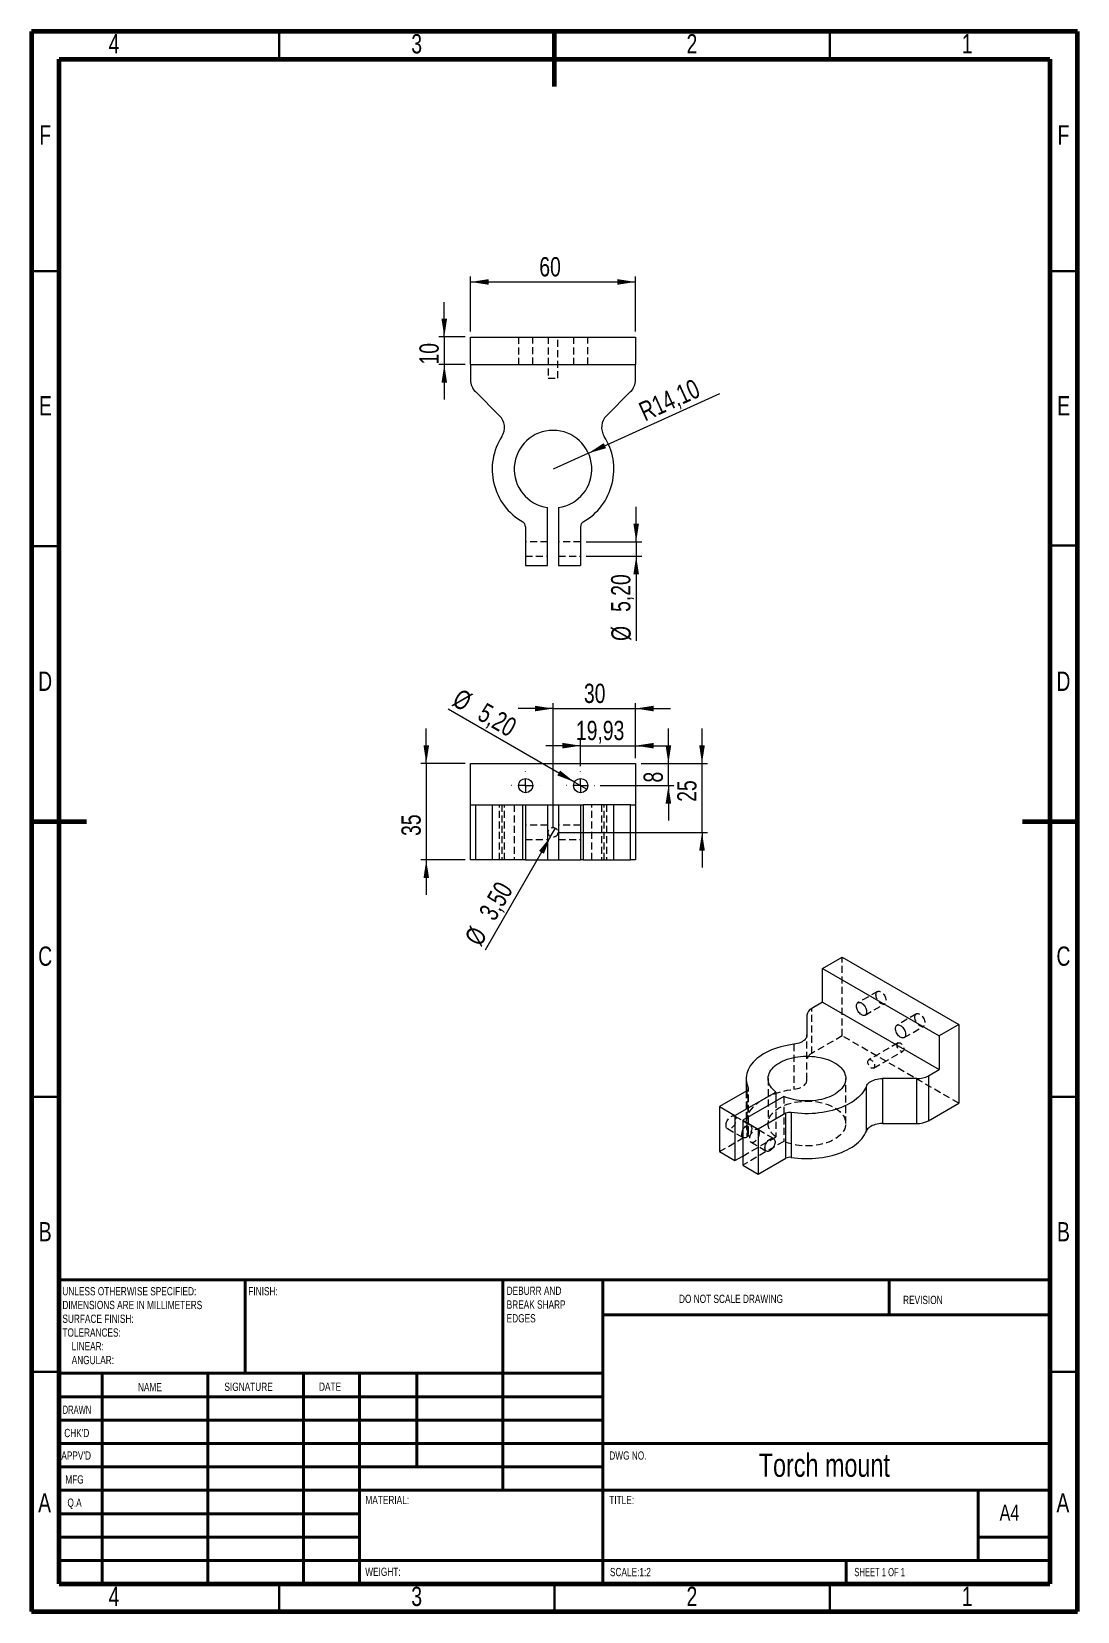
# Model space of a CAD drawing. Header units: millimetres. Extents: x 15 to 205, y 5 to 292.
import ezdxf

# ---------------------------------------------------------------- set-up
doc = ezdxf.new("R2010")
doc.units = ezdxf.units.MM
doc.linetypes.add('HIDDEN', pattern=[1.905, 1.27, -0.635])
doc.styles.add('SLDTEXTSTYLE0', font='TXT', dxfattribs={"width": 0.75})
doc.styles.add('SLDTEXTSTYLE1', font='TXT', dxfattribs={"width": 0.686449})
doc.styles.add('SLDTEXTSTYLE2', font='TXT', dxfattribs={"width": 0.6875})
doc.dimstyles.new('SLDDIMSTYLE0', dxfattribs={"dimtxt": 3.5, "dimasz": 3.302, "dimexe": 0, "dimexo": 0.0625, "dimgap": 0.875, "dimtad": 1, "dimlfac": 2, "dimrnd": 1e-09, "dimzin": 12, "dimdsep": 46, "dimtxsty": 'SLDTEXTSTYLE0', "dimsah": 1, "dimcen": 0.09, "dimadec": 0, "dimazin": 3, "dimtfac": 1, "dimtmove": 0, "dimatfit": 0, "dimfxl": 1, "dimfrac": 2, "dimtolj": 1, "dimtzin": 12, "dimarcsym": 0})
doc.dimstyles.new('SLDDIMSTYLE1', dxfattribs={"dimtxt": 3.5, "dimasz": 3.302, "dimexe": 0, "dimexo": 0.0625, "dimgap": 0.875, "dimtad": 1, "dimlfac": 2, "dimrnd": 1e-09, "dimzin": 12, "dimdsep": 46, "dimtxsty": 'SLDTEXTSTYLE0', "dimblk1": 'NONE', "dimsah": 1, "dimcen": 0, "dimadec": 0, "dimazin": 3, "dimtfac": 1, "dimtmove": 0, "dimatfit": 3, "dimldrblk": 'NONE', "dimfxl": 1, "dimfrac": 2, "dimtolj": 1, "dimtzin": 12, "dimarcsym": 0})
doc.dimstyles.new('SLDDIMSTYLE2', dxfattribs={"dimtxt": 3.5, "dimasz": 3.302, "dimexe": 0, "dimexo": 0.0625, "dimgap": 0.875, "dimtad": 1, "dimdec": 0, "dimlfac": 2, "dimrnd": 1e-09, "dimzin": 12, "dimdsep": 46, "dimtxsty": 'SLDTEXTSTYLE0', "dimsah": 1, "dimcen": 0.09, "dimadec": 0, "dimazin": 3, "dimtfac": 1, "dimtdec": 0, "dimtmove": 0, "dimatfit": 0, "dimfxl": 1, "dimfrac": 2, "dimtolj": 1, "dimtzin": 12, "dimarcsym": 0})
doc.dimstyles.new('SLDDIMSTYLE3', dxfattribs={"dimtxt": 3.5, "dimasz": 3.302, "dimexe": 0, "dimexo": 0.0625, "dimgap": 0.875, "dimtad": 1, "dimdec": 0, "dimlfac": 2, "dimrnd": 1e-09, "dimzin": 12, "dimdsep": 46, "dimtxsty": 'SLDTEXTSTYLE0', "dimsah": 1, "dimcen": 0.09, "dimadec": 0, "dimazin": 3, "dimtfac": 1, "dimtdec": 0, "dimtofl": 0, "dimtmove": 0, "dimatfit": 3, "dimfxl": 1, "dimfrac": 2, "dimtolj": 1, "dimtzin": 12, "dimarcsym": 0})
doc.dimstyles.new('SLDDIMSTYLE4', dxfattribs={"dimtxt": 3.5, "dimasz": 3.302, "dimexe": 0, "dimexo": 0.0625, "dimgap": 0.875, "dimtad": 1, "dimlfac": 2, "dimrnd": 1e-09, "dimzin": 12, "dimdsep": 46, "dimtxsty": 'SLDTEXTSTYLE0', "dimsah": 1, "dimcen": 0, "dimadec": 0, "dimazin": 3, "dimtfac": 1, "dimtofl": 0, "dimtmove": 0, "dimatfit": 3, "dimfxl": 1, "dimfrac": 2, "dimtolj": 1, "dimtzin": 12, "dimarcsym": 0})

# ---------------------------------------------------------------- blocks, each defined once
blk = doc.blocks.new('SW_NOTE_0')
at = {"color": 0, "linetype": 'Continuous', "lineweight": 0, "char_height": 1.5, "attachment_point": 1, "style": 'SLDTEXTSTYLE0'}
for s, insert in [('UNLESS OTHERWISE SPECIFIED:', (0, 1.93)), ('DIMENSIONS ARE IN MILLIMETERS', (0, -0.57)), ('TOLERANCES:', (0, -5.57)), ('SURFACE FINISH:', (0, -3.07)), ('LINEAR:', (1.69, -8.07)), ('ANGULAR:', (1.69, -10.57))]:
    blk.add_mtext(s, dxfattribs=dict(at, insert=insert))
blk = doc.blocks.new('SW_NOTE_1')
at = {"color": 0, "linetype": 'Continuous', "lineweight": 0, "char_height": 1.5, "attachment_point": 1, "style": 'SLDTEXTSTYLE0'}
for s, insert in [('DEBURR AND', (0, 1.93)), ('BREAK SHARP', (0, -0.57)), ('EDGES', (0, -3.07))]:
    blk.add_mtext(s, dxfattribs=dict(at, insert=insert))
blk = doc.blocks.new('_D')
at = {"color": 7, "linetype": 'Continuous', "lineweight": 0}
for p, q in [((86.7, 159.02), (86.7, 165.37)), ((93.75, 159.02), (85.7, 159.02)), ((86.7, 159.02), (86.7, 141.52)), ((93.75, 141.52), (85.7, 141.52)), ((86.7, 141.52), (86.7, 135.17))]:
    blk.add_line(p, q, dxfattribs=at)
for points in [[(86.7, 159.02), (87.21, 162.32), (86.2, 162.32)], [(86.7, 141.52), (86.2, 138.22), (87.21, 138.22)]]:
    blk.add_solid(points, dxfattribs=at)
at = {"color": 7, "linetype": 'Continuous', "lineweight": 0, "insert": (82.19, 145.88), "char_height": 3.5, "attachment_point": 1, "rotation": 90, "style": 'SLDTEXTSTYLE0'}
blk.add_mtext('35', dxfattribs=at)
blk = doc.blocks.new('_D_1')
at = {"color": 7, "linetype": 'Continuous', "lineweight": 0}
for p, q in [((130.69, 159.02), (130.69, 165.37)), ((125.72, 159.02), (131.69, 159.02)), ((130.69, 155.02), (130.69, 159.02)), ((118.3, 155.02), (131.69, 155.02)), ((130.69, 155.02), (130.69, 148.67))]:
    blk.add_line(p, q, dxfattribs=at)
for points in [[(130.69, 159.02), (131.2, 162.32), (130.18, 162.32)], [(130.69, 155.02), (130.18, 151.72), (131.2, 151.72)]]:
    blk.add_solid(points, dxfattribs=at)
at = {"color": 7, "linetype": 'Continuous', "lineweight": 0, "insert": (126.18, 155.58), "char_height": 3.5, "attachment_point": 1, "rotation": 90, "style": 'SLDTEXTSTYLE0'}
blk.add_mtext('8', dxfattribs=at)
blk = doc.blocks.new('_D_2')
at = {"color": 7, "linetype": 'Continuous', "lineweight": 0}
for p, q in [((114.75, 162.27), (108.4, 162.27)), ((114.75, 158.57), (114.75, 163.27)), ((114.75, 162.27), (124.72, 162.27)), ((124.72, 160.02), (124.72, 163.27)), ((124.72, 162.27), (131.07, 162.27))]:
    blk.add_line(p, q, dxfattribs=at)
for points in [[(114.75, 162.27), (111.45, 162.78), (111.45, 161.77)], [(124.72, 162.27), (128.02, 161.77), (128.02, 162.78)]]:
    blk.add_solid(points, dxfattribs=at)
at = {"color": 7, "linetype": 'Continuous', "lineweight": 0, "insert": (113.9, 166.79), "char_height": 3.5, "attachment_point": 1, "style": 'SLDTEXTSTYLE0'}
blk.add_mtext('19,93', dxfattribs=at)
blk = doc.blocks.new('_D_3')
at = {"color": 7, "linetype": 'Continuous', "lineweight": 0}
for q in [(90.7, 168.91), (115.88, 154.37)]:
    blk.add_line((113.62, 155.67), q, dxfattribs=at)
blk.add_solid([(113.62, 155.67), (111.02, 157.76), (110.51, 156.88)], dxfattribs=at)
at = {"color": 7, "linetype": 'Continuous', "lineweight": 0, "char_height": 3.5, "attachment_point": 1, "rotation": 330, "style": 'SLDTEXTSTYLE0'}
for s, insert in [('%%c', (92.94, 172.79)), ('5,20', (97.54, 170.2))]:
    blk.add_mtext(s, dxfattribs=dict(at, insert=insert))
blk = doc.blocks.new('_NONE')
blk = doc.blocks.new('_D_4')
at = {"color": 7, "linetype": 'Continuous', "lineweight": 0}
for p, q in [((136.8, 159.02), (136.8, 165.37)), ((125.72, 159.02), (137.8, 159.02)), ((136.8, 146.52), (136.8, 159.02)), ((110.73, 146.52), (137.8, 146.52)), ((136.8, 146.52), (136.8, 140.17))]:
    blk.add_line(p, q, dxfattribs=at)
for points in [[(136.8, 159.02), (137.31, 162.32), (136.29, 162.32)], [(136.8, 146.52), (136.29, 143.22), (137.31, 143.22)]]:
    blk.add_solid(points, dxfattribs=at)
at = {"color": 7, "linetype": 'Continuous', "lineweight": 0, "insert": (132.29, 152.08), "char_height": 3.5, "attachment_point": 1, "rotation": 90, "style": 'SLDTEXTSTYLE0'}
blk.add_mtext('25', dxfattribs=at)
blk = doc.blocks.new('_D_5')
at = {"color": 7, "linetype": 'Continuous', "lineweight": 0}
for p, q in [((109.73, 147.52), (109.73, 170.02)), ((124.72, 160.02), (124.72, 170.02)), ((109.73, 169.02), (103.38, 169.02)), ((109.73, 169.02), (124.72, 169.02)), ((124.72, 169.02), (131.07, 169.02))]:
    blk.add_line(p, q, dxfattribs=at)
for points in [[(109.73, 169.02), (106.43, 169.53), (106.43, 168.51)], [(124.72, 169.02), (128.02, 168.51), (128.02, 169.53)]]:
    blk.add_solid(points, dxfattribs=at)
at = {"color": 7, "linetype": 'Continuous', "lineweight": 0, "insert": (115.35, 173.53), "char_height": 3.5, "attachment_point": 1, "style": 'SLDTEXTSTYLE0'}
blk.add_mtext('30', dxfattribs=at)
blk = doc.blocks.new('_D_6')
at = {"color": 7, "linetype": 'Continuous', "lineweight": 0}
for q in [(110.17, 147.28), (97.39, 125.15)]:
    blk.add_line((109.3, 145.76), q, dxfattribs=at)
blk.add_solid([(109.3, 145.76), (107.2, 143.16), (108.08, 142.65)], dxfattribs=at)
at = {"color": 7, "linetype": 'Continuous', "lineweight": 0, "char_height": 3.5, "attachment_point": 1, "rotation": 60, "style": 'SLDTEXTSTYLE0'}
for s, insert in [('3,50', (96.11, 131.98)), ('%%c', (93.51, 127.38))]:
    blk.add_mtext(s, dxfattribs=dict(at, insert=insert))
blk = doc.blocks.new('SW_CENTERMARKSYMBOL_0')
at = {"color": 0, "linetype": 'Continuous', "lineweight": 0}
for p, q in [((-2.5, 0), (-2.55, 0)), ((0, 0), (-1.25, 0)), ((0, 2.5), (0, 2.55)), ((0, 0), (0, 1.25)), ((0, 0), (0, -1.25)), ((0, 0), (1.25, 0)), ((2.5, 0), (2.55, 0)), ((0, -2.5), (0, -2.55))]:
    blk.add_line(p, q, dxfattribs=at)
blk = doc.blocks.new('SW_CENTERMARKSYMBOL_1')
at = {"color": 0, "linetype": 'Continuous', "lineweight": 0}
for p, q in [((-2.5, 0), (-2.55, 0)), ((0, 0), (-1.25, 0)), ((0, 2.5), (0, 2.55)), ((0, 0), (0, 1.25)), ((0, 0), (0, -1.25)), ((0, 0), (1.25, 0)), ((2.5, 0), (2.55, 0)), ((0, -2.5), (0, -2.55))]:
    blk.add_line(p, q, dxfattribs=at)
blk = doc.blocks.new('_D_7')
at = {"color": 7, "linetype": 'Continuous', "lineweight": 0}
for p, q in [((94.75, 237.52), (94.75, 247.52)), ((124.72, 237.52), (124.72, 247.52)), ((94.75, 246.52), (124.72, 246.52))]:
    blk.add_line(p, q, dxfattribs=at)
for points in [[(94.75, 246.52), (98.05, 246.01), (98.05, 247.03)], [(124.72, 246.52), (121.41, 247.03), (121.41, 246.01)]]:
    blk.add_solid(points, dxfattribs=at)
at = {"color": 7, "linetype": 'Continuous', "lineweight": 0, "insert": (107.24, 251.03), "char_height": 3.5, "attachment_point": 1, "style": 'SLDTEXTSTYLE0'}
blk.add_mtext('60', dxfattribs=at)
blk = doc.blocks.new('_D_8')
at = {"color": 7, "linetype": 'Continuous', "lineweight": 0}
for p, q in [((89.98, 236.52), (89.98, 242.87)), ((93.75, 236.52), (88.98, 236.52)), ((89.98, 236.52), (89.98, 231.52)), ((93.75, 231.52), (88.98, 231.52)), ((89.98, 231.52), (89.98, 225.17))]:
    blk.add_line(p, q, dxfattribs=at)
for points in [[(89.98, 236.52), (90.48, 239.82), (89.47, 239.82)], [(89.98, 231.52), (89.47, 228.22), (90.48, 228.22)]]:
    blk.add_solid(points, dxfattribs=at)
at = {"color": 7, "linetype": 'Continuous', "lineweight": 0, "insert": (85.46, 231.52), "char_height": 3.5, "attachment_point": 1, "rotation": 90, "style": 'SLDTEXTSTYLE0'}
blk.add_mtext('10', dxfattribs=at)
blk = doc.blocks.new('_D_9')
at = {"color": 7, "linetype": 'Continuous', "lineweight": 0}
for q in [(140.02, 226.23), (109.73, 212.5)]:
    blk.add_line((116.15, 215.41), q, dxfattribs=at)
blk.add_solid([(116.15, 215.41), (119.37, 216.31), (118.95, 217.24)], dxfattribs=at)
at = {"color": 7, "linetype": 'Continuous', "lineweight": 0, "insert": (124.99, 224.35), "char_height": 3.5, "attachment_point": 1, "rotation": 24.3743, "style": 'SLDTEXTSTYLE0'}
blk.add_mtext('R14,10', dxfattribs=at)
blk = doc.blocks.new('_D_10')
at = {"color": 7, "linetype": 'Continuous', "lineweight": 0}
for p, q in [((124.84, 199.3), (124.84, 205.65)), ((115.73, 199.3), (125.84, 199.3)), ((124.84, 199.3), (124.84, 196.7)), ((115.73, 196.7), (125.84, 196.7)), ((124.84, 196.7), (124.84, 181.3))]:
    blk.add_line(p, q, dxfattribs=at)
for points in [[(124.84, 199.3), (125.35, 202.61), (124.33, 202.61)], [(124.84, 196.7), (124.33, 193.4), (125.35, 193.4)]]:
    blk.add_solid(points, dxfattribs=at)
at = {"color": 7, "linetype": 'Continuous', "lineweight": 0, "char_height": 3.5, "attachment_point": 1, "rotation": 90, "style": 'SLDTEXTSTYLE0'}
for s, insert in [('5,20', (120.28, 186.58)), ('%%c', (120.33, 181.3))]:
    blk.add_mtext(s, dxfattribs=dict(at, insert=insert))

msp = doc.modelspace()

# ---------------------------------------------------------------- linework, layer by layer
at = {"color": 7, "linetype": 'Continuous', "lineweight": 60}
for p, q in [((205, 292), (15, 292)), ((15, 292), (15, 5)), ((110, 282), (110, 292)), ((205, 5), (205, 292)), ((20, 287), (200, 287)), ((20, 10), (20, 287)), ((200, 287), (200, 10)), ((15, 148.5), (25, 148.5)), ((195, 148.5), (205, 148.5)), ((20, 10), (200, 10)), ((15, 5), (205, 5))]:
    msp.add_line(p, q, dxfattribs=at)
at = {"color": 7, "linetype": 'Continuous', "lineweight": 30}
for p, q in [((60, 287), (60, 292)), ((160, 287), (160, 292)), ((20, 248.5), (15, 248.5)), ((200, 248.5), (205, 248.5)), ((20, 198.5), (15, 198.5)), ((200, 198.6509), (205, 198.6509)), ((20, 98.5), (15, 98.5)), ((200, 98.5), (205, 98.5)), ((20, 48.5), (15, 48.5)), ((200, 48.5), (205, 48.5)), ((60, 10), (60, 5)), ((110, 10), (110, 5)), ((160, 10), (160, 5))]:
    msp.add_line(p, q, dxfattribs=at)
at = {"color": 7, "linetype": 'Continuous', "lineweight": 15}
for p, q in [((94.7494, 236.5171), (124.7156, 236.5171)), ((94.7494, 231.5171), (94.7494, 236.5171)), ((124.7156, 236.5171), (124.7156, 231.5171)), ((94.7494, 231.5171), (124.7156, 231.5171)), ((94.7494, 231.5171), (94.7494, 228.7297)), ((124.7156, 228.7297), (124.7156, 231.5171)), ((95.6281, 226.6084), (100.0268, 222.2097)), ((123.837, 226.6084), (119.4382, 222.2097)), ((108.7325, 195.0039), (108.7325, 205.5252)), ((110.7325, 205.5252), (110.7325, 195.0039)), ((104.7325, 202.0539), (104.7325, 195.0039)), ((114.7325, 202.0539), (114.7325, 195.0039)), ((104.7325, 195.0039), (108.7325, 195.0039)), ((110.7325, 195.0039), (114.7325, 195.0039)), ((94.7494, 159.0225), (124.7156, 159.0225)), ((94.7494, 151.5225), (94.7494, 159.0225)), ((124.7156, 159.0225), (124.7156, 151.5225)), ((94.7494, 141.5225), (94.7494, 151.5225)), ((94.7494, 151.5225), (95.6281, 151.5225)), ((95.6281, 151.5225), (95.6281, 141.5225)), ((95.6281, 151.5225), (98.6825, 151.5225)), ((98.6825, 151.5225), (98.6825, 141.5225)), ((98.6825, 151.5225), (104.2304, 151.5225)), ((104.2304, 141.5225), (104.2304, 151.5225)), ((104.2304, 151.5225), (104.7325, 151.5225)), ((104.7325, 151.5225), (104.7325, 141.5225)), ((104.7325, 151.5225), (108.7325, 151.5225)), ((108.7325, 151.5225), (108.7325, 141.5225)), ((108.7325, 151.5225), (110.7325, 151.5225)), ((110.7325, 151.5225), (110.7325, 141.5225)), ((110.7325, 151.5225), (114.7325, 151.5225)), ((114.7325, 151.5225), (114.7325, 141.5225)), ((114.7325, 151.5225), (115.2346, 151.5225)), ((115.2346, 151.5225), (115.2346, 141.5225)), ((120.7825, 151.5225), (115.2346, 151.5225)), ((120.7825, 141.5225), (120.7825, 151.5225)), ((123.837, 151.5225), (120.7825, 151.5225)), ((123.837, 141.5225), (123.837, 151.5225)), ((123.837, 151.5225), (124.7156, 151.5225)), ((124.7156, 151.5225), (124.7156, 141.5225)), ((95.6281, 141.5225), (94.7494, 141.5225)), ((98.6825, 141.5225), (95.6281, 141.5225)), ((104.2304, 141.5225), (98.6825, 141.5225)), ((104.7325, 141.5225), (104.2304, 141.5225)), ((104.7325, 141.5225), (108.7325, 141.5225)), ((108.7325, 141.5225), (110.7325, 141.5225)), ((110.7325, 141.5225), (114.7325, 141.5225)), ((115.2346, 141.5225), (114.7325, 141.5225)), ((115.2346, 141.5225), (120.7825, 141.5225)), ((120.7825, 141.5225), (123.837, 141.5225)), ((124.7156, 141.5225), (123.837, 141.5225)), ((158.7176, 121.7994), (162.2531, 123.8405)), ((162.2531, 123.8405), (183.4424, 111.6081)), ((158.7176, 121.7994), (179.9069, 109.5671)), ((158.7176, 115.6754), (158.7176, 121.7994)), ((158.7176, 115.6754), (156.7466, 114.5376)), ((158.7176, 115.6754), (179.9069, 103.443)), ((155.8679, 113.313), (155.8679, 109.7218)), ((183.4424, 111.6081), (179.9069, 109.5671)), ((179.9069, 109.5671), (179.9069, 103.443)), ((183.4424, 111.6081), (183.4424, 97.3187)), ((177.9359, 102.3052), (179.9069, 103.443)), ((144.8179, 101.798), (144.8179, 99.501)), ((175.8146, 101.798), (169.5939, 101.798)), ((169.5939, 101.798), (169.5939, 93.6326)), ((175.8146, 93.6326), (175.8146, 101.798)), ((177.9359, 102.3052), (177.9359, 94.1398)), ((144.9431, 99.5733), (139.958, 96.6954)), ((142.7864, 95.0626), (150.2261, 99.3574)), ((151.6403, 98.541), (144.2007, 94.2462)), ((150.2261, 99.3574), (150.2261, 97.7246)), ((166.6631, 92.2705), (166.6631, 100.4359)), ((139.958, 96.6954), (142.7864, 95.0626)), ((139.958, 96.6954), (139.958, 88.53)), ((142.7864, 95.0626), (142.7864, 86.8972)), ((152.0142, 95.4912), (147.0291, 92.6134)), ((152.0142, 87.3258), (152.0142, 95.4912)), ((152.9824, 95.6403), (152.9824, 87.4749)), ((177.9359, 94.1398), (183.4424, 97.3187)), ((144.2007, 94.2462), (147.0291, 92.6134)), ((144.2007, 94.2462), (144.2007, 86.0808)), ((147.0291, 92.6134), (147.0291, 84.448)), ((169.5939, 93.6326), (175.8146, 93.6326)), ((139.958, 88.53), (142.7864, 86.8972)), ((142.7864, 86.8972), (144.2007, 87.7136)), ((147.0291, 84.448), (152.0142, 87.3258)), ((144.2007, 86.0808), (147.0291, 84.448))]:
    msp.add_line(p, q, dxfattribs=at)
at = {"color": 7, "linetype": 'HIDDEN', "lineweight": 0}
for p, q in [((103.4494, 236.5171), (103.4494, 231.5171)), ((106.0494, 231.5171), (106.0494, 236.5171)), ((108.8575, 236.5171), (108.8575, 229.0171)), ((110.6075, 229.0171), (110.6075, 236.5171)), ((113.4494, 236.5171), (113.4494, 231.5171)), ((116.0494, 231.5171), (116.0494, 236.5171)), ((108.8575, 229.0171), (110.6075, 229.0171)), ((108.7325, 199.3039), (104.7325, 199.3039)), ((114.7325, 199.3039), (110.7325, 199.3039)), ((104.7325, 196.7039), (108.7325, 196.7039)), ((110.7325, 196.7039), (114.7325, 196.7039)), ((100.0268, 141.5225), (100.0268, 151.5225)), ((100.4308, 151.5225), (100.4308, 141.5225)), ((100.9055, 141.5225), (100.9055, 151.5225)), ((102.6825, 151.5225), (102.6825, 141.5225)), ((116.7825, 141.5225), (116.7825, 151.5225)), ((118.5596, 151.5225), (118.5596, 141.5225)), ((119.0342, 141.5225), (119.0342, 151.5225)), ((119.4382, 151.5225), (119.4382, 141.5225)), ((108.7325, 147.8225), (104.7325, 147.8225)), ((114.7325, 147.8225), (110.7325, 147.8225)), ((104.7325, 145.2225), (108.7325, 145.2225)), ((110.7325, 145.2225), (114.7325, 145.2225)), ((162.2531, 109.551), (162.2531, 123.8405)), ((168.6742, 117.6181), (165.1387, 115.5771)), ((166.4386, 113.3254), (169.9741, 115.3664)), ((156.7466, 106.3722), (156.7466, 114.5376)), ((175.7453, 113.5361), (172.2097, 111.4951)), ((155.8679, 101.5564), (155.8679, 109.7218)), ((162.2531, 109.551), (156.7466, 106.3722)), ((183.4424, 97.3187), (162.2531, 109.551)), ((173.5096, 109.2433), (177.0452, 111.2844)), ((153.5085, 108.0299), (153.5085, 99.8645)), ((172.4103, 108.2753), (167.107, 105.2138)), ((167.9819, 103.6982), (173.2852, 106.7597)), ((148.8179, 101.798), (148.8179, 93.6326)), ((162.9179, 93.6326), (162.9179, 101.798)), ((144.8179, 99.501), (144.8179, 93.6326)), ((144.9431, 99.5733), (144.9431, 91.4079)), ((145.2013, 91.9668), (145.2013, 99.8307)), ((145.236, 91.8161), (145.236, 99.9815)), ((150.2261, 97.7246), (150.2261, 91.192)), ((151.6403, 98.541), (151.6403, 90.3756)), ((145.5577, 93.3304), (142.7293, 94.9632)), ((141.4294, 92.7115), (144.2578, 91.0787)), ((149.8003, 90.8812), (146.9719, 92.514)), ((139.958, 88.53), (144.9431, 91.4079)), ((144.2007, 87.7136), (150.2261, 91.192)), ((151.6403, 90.3756), (144.2007, 86.0808)), ((145.672, 90.2623), (148.5005, 88.6294))]:
    msp.add_line(p, q, dxfattribs=at)
at = {"color": 8, "linetype": 'Continuous', "lineweight": 15}
msp.add_line((145.2013, 99.8307), (145.2013, 100.1322), dxfattribs=at)
at = {"color": 7, "linetype": 'Continuous', "lineweight": 40}
for p, q in [((20, 65.25), (200, 65.25)), ((20, 65.25), (20, 10)), ((53.8, 48.25), (53.8, 65.25)), ((100.6, 65.25), (100.6, 27)), ((118.8, 65.25), (118.8, 10)), ((170.8, 58.875), (170.8, 65.25)), ((200, 58.875), (118.8, 58.875)), ((118.8, 48.25), (20, 48.25)), ((27.8, 48.25), (27.8, 10)), ((46.991, 48.25), (46.991, 10)), ((64.3989, 48.25), (64.3989, 10)), ((74.6, 10), (74.6, 48.25)), ((85, 31.25), (85, 48.25)), ((118.8, 44), (20, 44)), ((118.8, 39.75), (20, 39.75)), ((200, 35.5), (20, 35.5)), ((118.8, 31.25), (20, 31.25)), ((74.6, 27), (20, 27)), ((74.6, 27), (200, 27)), ((187, 14.25), (187, 27)), ((74.6, 22.7499), (20, 22.7499)), ((74.6, 18.5), (20, 18.5)), ((200, 18.5), (187, 18.5)), ((20, 14.25), (200, 14.25)), ((163, 10), (163, 14.25))]:
    msp.add_line(p, q, dxfattribs=at)
at = {"color": 7, "linetype": 'HIDDEN', "lineweight": 0, "flags": 128}
for points in [[(168.4049, 117.0229), (168.4181, 117.1947), (168.4574, 117.3462), (168.5216, 117.4732), (168.609, 117.572), (168.7168, 117.6397), (168.8422, 117.6744), (168.9814, 117.6751), (169.1305, 117.6417), (169.2851, 117.5753), (169.4409, 117.4778), (169.5933, 117.3518), (169.738, 117.2012), (169.8708, 117.0302), (169.9878, 116.8436), (170.0858, 116.647), (170.1618, 116.4459), (170.2137, 116.2462), (170.2401, 116.0535), (170.2401, 115.8735), (170.2137, 115.7112), (170.1618, 115.5715), (170.0858, 115.4582), (169.9878, 115.3747), (169.8708, 115.3233), (169.738, 115.3055), (169.5933, 115.3219), (169.4409, 115.372), (169.2851, 115.4542), (169.1305, 115.5664), (168.9814, 115.7052), (168.8422, 115.8666), (168.7168, 116.046), (168.609, 116.2383), (168.5216, 116.4379), (168.4574, 116.639), (168.4181, 116.8359), (168.4049, 117.0229)], [(175.476, 112.9409), (175.4892, 113.1126), (175.5285, 113.2642), (175.5927, 113.3912), (175.68, 113.49), (175.7879, 113.5577), (175.9133, 113.5924), (176.0525, 113.593), (176.2016, 113.5597), (176.3562, 113.4933), (176.512, 113.3957), (176.6644, 113.2698), (176.8091, 113.1192), (176.9418, 112.9481), (177.0589, 112.7616), (177.1568, 112.565), (177.2329, 112.3639), (177.2848, 112.1642), (177.3112, 111.9715), (177.3112, 111.7914), (177.2848, 111.6292), (177.2329, 111.4894), (177.1568, 111.3761), (177.0589, 111.2926), (176.9418, 111.2412), (176.8091, 111.2235), (176.6644, 111.2399), (176.512, 111.2899), (176.3562, 111.3722), (176.2016, 111.4843), (176.0525, 111.6231), (175.9133, 111.7846), (175.7879, 111.964), (175.68, 112.1562), (175.5927, 112.3558), (175.5285, 112.5569), (175.4892, 112.7539), (175.476, 112.9409)], [(172.229, 107.8747), (172.2426, 108.0155), (172.2825, 108.1344), (172.3472, 108.2265), (172.4338, 108.2875), (172.5384, 108.3149), (172.6566, 108.3074), (172.7831, 108.2654), (172.9124, 108.1908), (173.039, 108.0867), (173.1571, 107.9577), (173.2618, 107.8095), (173.3483, 107.6485), (173.413, 107.4818), (173.453, 107.3167), (173.4665, 107.1604), (173.453, 107.0196), (173.413, 106.9006), (173.3483, 106.8086), (173.2618, 106.7476), (173.1571, 106.7202), (173.039, 106.7277), (172.9124, 106.7696), (172.7831, 106.8443), (172.6566, 106.9484), (172.5384, 107.0774), (172.4338, 107.2256), (172.3472, 107.3865), (172.2825, 107.5532), (172.2426, 107.7184), (172.229, 107.8747)], [(166.9257, 104.8132), (166.9393, 104.9539), (166.9792, 105.0729), (167.0439, 105.1649), (167.1305, 105.226), (167.2351, 105.2533), (167.3533, 105.2459), (167.4798, 105.2039), (167.6091, 105.1292), (167.7357, 105.0251), (167.8538, 104.8962), (167.9585, 104.748), (168.045, 104.587), (168.1097, 104.4203), (168.1497, 104.2552), (168.1632, 104.0988), (168.1497, 103.9581), (168.1097, 103.8391), (168.045, 103.7471), (167.9585, 103.686), (167.8538, 103.6587), (167.7357, 103.6661), (167.6091, 103.7081), (167.4798, 103.7828), (167.3533, 103.8869), (167.2351, 104.0158), (167.1305, 104.164), (167.0439, 104.325), (166.9792, 104.4917), (166.9393, 104.6568), (166.9257, 104.8132)], [(153.5085, 99.8645), (153.8348, 99.917), (154.1488, 99.9903), (154.4464, 100.0837), (154.7239, 100.1958), (154.9778, 100.3252), (155.2048, 100.4704), (155.4019, 100.6294), (155.5668, 100.8002), (155.6973, 100.9806), (155.7917, 101.1684), (155.8488, 101.3612), (155.8679, 101.5564)], [(145.2013, 91.9668), (145.0523, 92.3256), (144.9395, 92.6888), (144.8633, 93.0552), (144.8239, 93.4234), (144.8214, 93.7924), (144.8559, 94.1608), (144.9272, 94.5275), (145.0351, 94.8912), (145.1793, 95.2507), (145.3593, 95.6047), (145.5744, 95.9522), (145.8239, 96.2919), (146.107, 96.6227), (146.4228, 96.9435), (146.7702, 97.2532), (147.1481, 97.5508), (147.5551, 97.8353), (147.9899, 98.1057), (148.4511, 98.3612), (148.9371, 98.6008), (149.4463, 98.8238), (149.977, 99.0295), (150.5273, 99.2171), (151.0956, 99.386), (151.6798, 99.5357), (152.278, 99.6656), (152.8883, 99.7753), (153.5085, 99.8645)], [(150.2261, 91.192), (149.9322, 91.4366), (149.6701, 91.6929), (149.4411, 91.9596), (149.2465, 92.2353), (149.0873, 92.5184), (148.9643, 92.8074), (148.8783, 93.1009), (148.8297, 93.3973), (148.8187, 93.6948), (148.8455, 93.9921), (148.9098, 94.2874), (149.0113, 94.5793), (149.1495, 94.866), (149.3236, 95.1462), (149.5328, 95.4183), (149.7758, 95.6808), (150.0514, 95.9324), (150.3581, 96.1716), (150.6943, 96.3973), (151.0582, 96.6082), (151.4478, 96.8032), (151.861, 96.9812), (152.2957, 97.1413), (152.7495, 97.2826), (153.2199, 97.4045), (153.7045, 97.5061), (154.2007, 97.587), (154.7058, 97.6468), (155.2172, 97.6851), (155.732, 97.7017), (156.2475, 97.6965), (156.761, 97.6697), (157.2697, 97.6212), (157.771, 97.5514), (158.262, 97.4606), (158.7403, 97.3493), (159.2031, 97.2182), (159.6482, 97.0679), (160.073, 96.8992), (160.4753, 96.7131), (160.853, 96.5104), (161.204, 96.2924), (161.5265, 96.0601), (161.8187, 95.8149), (162.0791, 95.558), (162.3062, 95.2907), (162.499, 95.0147), (162.6562, 94.7312), (162.7771, 94.4418), (162.8611, 94.1482), (162.9077, 93.8517), (162.9166, 93.5541), (162.8878, 93.2569), (162.8215, 92.9617), (162.718, 92.6701), (162.5778, 92.3837), (162.4017, 92.1039), (162.1907, 91.8323), (161.9459, 91.5704), (161.6685, 91.3194), (161.3602, 91.0809), (161.0224, 90.856), (160.6571, 90.6459), (160.2662, 90.4518), (159.8517, 90.2748), (159.4159, 90.1157), (158.9612, 89.9754), (158.4899, 89.8546), (158.0046, 89.7541), (157.5078, 89.6743), (157.0023, 89.6157), (156.4907, 89.5786), (155.9758, 89.5632), (155.4603, 89.5695), (154.947, 89.5976), (154.4386, 89.6472), (153.9378, 89.7182), (153.4474, 89.8101), (152.9699, 89.9224), (152.508, 90.0546), (152.064, 90.206), (151.6403, 90.3756)], [(141.1601, 93.3067), (141.1733, 93.4937), (141.2126, 93.6906), (141.2768, 93.8918), (141.3641, 94.0913), (141.472, 94.2836), (141.5974, 94.463), (141.7366, 94.6244), (141.8857, 94.7632), (142.0403, 94.8754), (142.1961, 94.9576), (142.3485, 95.0077), (142.4932, 95.0241), (142.6259, 95.0063), (142.743, 94.955), (142.8409, 94.8714), (142.917, 94.7581), (142.9689, 94.6184), (142.9953, 94.4561), (142.9953, 94.2761), (142.9689, 94.0834), (142.917, 93.8837), (142.8409, 93.6826), (142.743, 93.486), (142.6259, 93.2994), (142.4932, 93.1284), (142.3485, 92.9778), (142.1961, 92.8518), (142.0403, 92.7543), (141.8857, 92.6879), (141.7366, 92.6545), (141.5974, 92.6552), (141.472, 92.6899), (141.3641, 92.7576), (141.2768, 92.8564), (141.2126, 92.9834), (141.1733, 93.1349), (141.1601, 93.3067)], [(144.2007, 92.4746), (144.3004, 92.6508), (144.4258, 92.8302), (144.565, 92.9916), (144.7141, 93.1304), (144.8687, 93.2425), (145.0245, 93.3248), (145.1769, 93.3749), (145.3216, 93.3913), (145.4544, 93.3735), (145.5714, 93.3221), (145.6694, 93.2386), (145.7454, 93.1253), (145.7973, 92.9855), (145.8237, 92.8233), (145.8237, 92.6433), (145.7973, 92.4506), (145.7454, 92.2508), (145.6694, 92.0498), (145.5714, 91.8531), (145.4544, 91.6666), (145.3216, 91.4956), (145.1769, 91.3449), (145.0245, 91.219), (144.8687, 91.1215), (144.7141, 91.055), (144.565, 91.0217), (144.4258, 91.0224), (144.3004, 91.0571), (144.2007, 91.1181)], [(147.2412, 91.9188), (147.228, 92.0905), (147.1887, 92.2421), (147.1245, 92.3691), (147.0372, 92.4679), (146.9293, 92.5356), (146.8039, 92.5702), (146.6647, 92.5709), (146.5156, 92.5376), (146.361, 92.4712), (146.2052, 92.3736), (146.0528, 92.2477), (145.9081, 92.0971), (145.7754, 91.926), (145.6583, 91.7395), (145.5604, 91.5429), (145.4843, 91.3418), (145.4324, 91.142), (145.406, 90.9494), (145.406, 90.7693), (145.4324, 90.6071), (145.4843, 90.4673), (145.5604, 90.354), (145.6583, 90.2705), (145.7754, 90.2191), (145.9081, 90.2014), (146.0528, 90.2178), (146.2052, 90.2678), (146.361, 90.3501), (146.5156, 90.4622), (146.6647, 90.601), (146.8039, 90.7624), (146.9293, 90.9419), (147.0372, 91.1341), (147.1245, 91.3337), (147.1887, 91.5348), (147.228, 91.7318), (147.2412, 91.9188)]]:
    msp.add_lwpolyline(points, dxfattribs=at)
at = {"color": 7, "linetype": 'Continuous', "lineweight": 15, "flags": 128}
for points in [[(164.8694, 114.9819), (164.8826, 115.1537), (164.9219, 115.3052), (164.9861, 115.4322), (165.0734, 115.531), (165.1813, 115.5987), (165.3067, 115.6334), (165.4459, 115.6341), (165.595, 115.6007), (165.7496, 115.5343), (165.9054, 115.4367), (166.0578, 115.3108), (166.2025, 115.1602), (166.3352, 114.9891), (166.4523, 114.8026), (166.5502, 114.606), (166.6263, 114.4049), (166.6782, 114.2052), (166.7046, 114.0125), (166.7046, 113.8325), (166.6782, 113.6702), (166.6263, 113.5305), (166.5502, 113.4172), (166.4523, 113.3336), (166.3352, 113.2822), (166.2025, 113.2645), (166.0578, 113.2809), (165.9054, 113.3309), (165.7496, 113.4132), (165.595, 113.5254), (165.4459, 113.6641), (165.3067, 113.8256), (165.1813, 114.005), (165.0734, 114.1973), (164.9861, 114.3968), (164.9219, 114.598), (164.8826, 114.7949), (164.8694, 114.9819)], [(155.8679, 109.7218), (155.8488, 109.5266), (155.7917, 109.3339), (155.6973, 109.1461), (155.5668, 108.9656), (155.4019, 108.7948), (155.2048, 108.6358), (154.9778, 108.4906), (154.7239, 108.3612), (154.4464, 108.2491), (154.1488, 108.1557), (153.8348, 108.0824), (153.5085, 108.0299)], [(171.9405, 110.8999), (171.9537, 111.0716), (171.993, 111.2232), (172.0572, 111.3502), (172.1445, 111.4489), (172.2524, 111.5166), (172.3777, 111.5513), (172.5169, 111.552), (172.666, 111.5187), (172.8207, 111.4523), (172.9765, 111.3547), (173.1289, 111.2288), (173.2735, 111.0781), (173.4063, 110.9071), (173.5233, 110.7206), (173.6213, 110.524), (173.6973, 110.3229), (173.7493, 110.1231), (173.7756, 109.9305), (173.7756, 109.7504), (173.7493, 109.5882), (173.6973, 109.4484), (173.6213, 109.3351), (173.5233, 109.2516), (173.4063, 109.2002), (173.2735, 109.1825), (173.1289, 109.1988), (172.9765, 109.2489), (172.8207, 109.3312), (172.666, 109.4433), (172.5169, 109.5821), (172.3777, 109.7435), (172.2524, 109.923), (172.1445, 110.1152), (172.0572, 110.3148), (171.993, 110.5159), (171.9537, 110.7128), (171.9405, 110.8999)], [(153.5085, 108.0299), (152.8883, 107.9407), (152.278, 107.831), (151.6798, 107.7011), (151.0956, 107.5514), (150.5273, 107.3825), (149.977, 107.1949), (149.4463, 106.9892), (148.9371, 106.7662), (148.4511, 106.5266), (147.9899, 106.2711), (147.5551, 106.0007), (147.1481, 105.7162), (146.7702, 105.4186), (146.4228, 105.1089), (146.107, 104.7881), (145.8239, 104.4573), (145.5744, 104.1176), (145.3593, 103.7701), (145.1793, 103.4161), (145.0351, 103.0566), (144.9272, 102.6929), (144.8559, 102.3263), (144.8214, 101.9578), (144.8239, 101.5888), (144.8633, 101.2206), (144.9395, 100.8542), (145.0523, 100.491), (145.2013, 100.1322)], [(150.2261, 99.3574), (149.9322, 99.602), (149.6701, 99.8583), (149.4411, 100.125), (149.2465, 100.4007), (149.0873, 100.6838), (148.9643, 100.9728), (148.8783, 101.2663), (148.8297, 101.5627), (148.8187, 101.8603), (148.8455, 102.1575), (148.9098, 102.4528), (149.0113, 102.7447), (149.1495, 103.0314), (149.3236, 103.3116), (149.5328, 103.5837), (149.7758, 103.8462), (150.0514, 104.0978), (150.3581, 104.337), (150.6943, 104.5627), (151.0582, 104.7736), (151.4478, 104.9686), (151.861, 105.1466), (152.2957, 105.3067), (152.7495, 105.4481), (153.2199, 105.5699), (153.7045, 105.6715), (154.2007, 105.7524), (154.7058, 105.8122), (155.2172, 105.8505), (155.732, 105.8671), (156.2475, 105.862), (156.761, 105.8351), (157.2697, 105.7866), (157.771, 105.7168), (158.262, 105.626), (158.7403, 105.5148), (159.2031, 105.3836), (159.6482, 105.2333), (160.073, 105.0646), (160.4753, 104.8785), (160.853, 104.6758), (161.204, 104.4578), (161.5265, 104.2255), (161.8187, 103.9803), (162.0791, 103.7234), (162.3062, 103.4562), (162.499, 103.1801), (162.6562, 102.8966), (162.7771, 102.6072), (162.8611, 102.3136), (162.9077, 102.0171), (162.9166, 101.7195), (162.8878, 101.4223), (162.8215, 101.1271), (162.718, 100.8355), (162.5778, 100.5491), (162.4017, 100.2693), (162.1907, 99.9977), (161.9459, 99.7358), (161.6685, 99.4848), (161.3602, 99.2463), (161.0224, 99.0214), (160.6571, 98.8113), (160.2662, 98.6172), (159.8517, 98.4402), (159.4159, 98.2811), (158.9612, 98.1408), (158.4899, 98.02), (158.0046, 97.9195), (157.5078, 97.8397), (157.0023, 97.7811), (156.4907, 97.744), (155.9758, 97.7286), (155.4603, 97.7349), (154.947, 97.763), (154.4386, 97.8126), (153.9378, 97.8836), (153.4474, 97.9755), (152.9699, 98.0878), (152.508, 98.22), (152.064, 98.3714), (151.6403, 98.541)], [(166.6631, 100.4359), (166.754, 100.6243), (166.8811, 100.8055), (167.0427, 100.9774), (167.2369, 101.1376), (167.4612, 101.2841), (167.7126, 101.4152), (167.9881, 101.529), (168.2839, 101.6242), (168.5965, 101.6995), (168.9218, 101.754), (169.2557, 101.7869), (169.5939, 101.798)], [(166.6631, 100.4359), (166.5086, 100.0779), (166.3185, 99.7256), (166.0935, 99.3802), (165.8342, 99.043), (165.5416, 98.7149), (165.2167, 98.3972), (164.8604, 98.0909), (164.4741, 97.7969), (164.059, 97.5163), (163.6164, 97.2501), (163.148, 96.9991), (162.6552, 96.7641), (162.1397, 96.546), (161.6032, 96.3455), (161.0475, 96.1631), (160.4744, 95.9997), (159.886, 95.8556), (159.2841, 95.7315), (158.6708, 95.6276), (158.0482, 95.5444), (157.4182, 95.482), (156.783, 95.4409), (156.1448, 95.421), (155.5056, 95.4224), (154.8677, 95.4451), (154.2331, 95.4892), (153.604, 95.5543), (152.9824, 95.6403)], [(152.9824, 87.4749), (153.604, 87.3889), (154.2331, 87.3237), (154.8677, 87.2797), (155.5056, 87.257), (156.1448, 87.2555), (156.783, 87.2755), (157.4182, 87.3166), (158.0482, 87.3789), (158.6708, 87.4622), (159.2841, 87.5661), (159.886, 87.6902), (160.4744, 87.8343), (161.0475, 87.9977), (161.6032, 88.18), (162.1397, 88.3806), (162.6552, 88.5987), (163.148, 88.8337), (163.6164, 89.0847), (164.059, 89.3509), (164.4741, 89.6315), (164.8604, 89.9254), (165.2167, 90.2318), (165.5416, 90.5495), (165.8342, 90.8776), (166.0935, 91.2148), (166.3185, 91.5602), (166.5086, 91.9125), (166.6631, 92.2705)], [(169.5939, 93.6326), (169.2557, 93.6215), (168.9218, 93.5886), (168.5965, 93.5341), (168.2839, 93.4587), (167.9881, 93.3636), (167.7126, 93.2497), (167.4612, 93.1187), (167.2369, 92.9722), (167.0427, 92.812), (166.8811, 92.6401), (166.754, 92.4589), (166.6631, 92.2705)], [(148.2312, 89.2246), (148.2444, 89.4117), (148.2837, 89.6086), (148.3479, 89.8097), (148.4352, 90.0093), (148.5431, 90.2015), (148.6684, 90.381), (148.8077, 90.5424), (148.9567, 90.6812), (149.1114, 90.7933), (149.2672, 90.8756), (149.4196, 90.9257), (149.5642, 90.9421), (149.697, 90.9243), (149.8141, 90.8729), (149.912, 90.7894), (149.988, 90.6761), (150.04, 90.5363), (150.0663, 90.3741), (150.0663, 90.194), (150.04, 90.0014), (149.988, 89.8016), (149.912, 89.6005), (149.8141, 89.4039), (149.697, 89.2174), (149.5642, 89.0464), (149.4196, 88.8957), (149.2672, 88.7698), (149.1114, 88.6722), (148.9567, 88.6058), (148.8077, 88.5725), (148.6684, 88.5732), (148.5431, 88.6079), (148.4352, 88.6756), (148.3479, 88.7743), (148.2837, 88.9013), (148.2444, 89.0529), (148.2312, 89.2246)]]:
    msp.add_lwpolyline(points, dxfattribs=at)
at = {"color": 7, "linetype": 'Continuous', "lineweight": 15}
for centre in [(104.7494, 155.0225), (114.7494, 155.0225)]:
    msp.add_circle(centre, 1.3, dxfattribs=at)
at = {"color": 7, "linetype": 'HIDDEN', "lineweight": 0}
msp.add_circle((109.7325, 146.5225), 0.875, dxfattribs=at)
at = {"color": 7, "linetype": 'Continuous', "lineweight": 15}
for centre, radius, start, end in [((97.7494, 228.7297), 3, 180, 225), ((121.7156, 228.7297), 3, 315, 0), ((97.9055, 220.0883), 3, 327.328897, 45), ((121.5596, 220.0883), 3, 135, 212.671103), ((109.7325, 212.5039), 11.05, 147.328897, 240.137166), ((109.7325, 212.5039), 7.05, 278.154563, 261.845437), ((109.7325, 212.5039), 11.05, 299.862834, 32.671103), ((103.7325, 202.0539), 1, 0, 60.137166), ((115.7325, 202.0539), 1, 119.862834, 180), ((157.3693, 113.1632), 1.5088, 114.374658, 174.305201), ((175.901, 106.1258), 4.3287, 268.855903, 298.040239), ((144.7877, 99.9842), 0.4393, 290.713879, 19.698832), ((152.7197, 94.1273), 1.5356, 80.15083, 117.35238), ((145.8519, 91.6087), 1.8645, 152.327487, 177.996306), ((175.901, 97.9604), 4.3287, 268.855903, 298.040239), ((144.671, 91.616), 0.685, 175.151219, 226.628879), ((152.7197, 85.9619), 1.5356, 80.15083, 117.35238)]:
    msp.add_arc(centre, radius, start, end, dxfattribs=at)
at = {"color": 7, "linetype": 'HIDDEN', "lineweight": 0}
for centre, radius, start, end in [((157.3693, 104.9978), 1.5088, 114.374658, 174.305201), ((144.7877, 91.8187), 0.4393, 290.713879, 19.698832)]:
    msp.add_arc(centre, radius, start, end, dxfattribs=at)

# ---------------------------------------------------------------- block references
at = {"color": 7, "linetype": 'Continuous', "lineweight": 0}
for name, p in [('SW_CENTERMARKSYMBOL_1', (104.7494, 155.0225)), ('SW_CENTERMARKSYMBOL_0', (114.7494, 155.0225)), ('SW_NOTE_0', (20.5937, 61.9874)), ('SW_NOTE_1', (101.3092, 62.0695))]:
    msp.add_blockref(name, p, dxfattribs=at)

# ---------------------------------------------------------------- texts
for s, insert, char_height, attachment_point, style in [('4', (29.9648, 291.5383), 3.5, 2, 'SLDTEXTSTYLE0'), ('3', (84.9648, 291.5383), 3.5, 2, 'SLDTEXTSTYLE0'), ('2', (134.9648, 291.5383), 3.5, 2, 'SLDTEXTSTYLE0'), ('1', (184.9648, 291.5383), 3.5, 2, 'SLDTEXTSTYLE0'), ('F', (17.4635, 274.9793), 3.5, 2, 'SLDTEXTSTYLE0'), ('F', (202.4635, 274.9793), 3.5, 2, 'SLDTEXTSTYLE0'), ('E', (17.5061, 225.7883), 3.5, 2, 'SLDTEXTSTYLE0'), ('E', (202.5061, 225.7883), 3.5, 2, 'SLDTEXTSTYLE0'), ('D', (17.4599, 175.7293), 3.5, 2, 'SLDTEXTSTYLE0'), ('D', (202.4599, 175.7293), 3.5, 2, 'SLDTEXTSTYLE0'), ('C', (17.4635, 125.7883), 3.5, 2, 'SLDTEXTSTYLE0'), ('C', (202.4635, 125.7883), 3.5, 2, 'SLDTEXTSTYLE0'), ('B', (17.4733, 75.7293), 3.5, 2, 'SLDTEXTSTYLE0'), ('B', (202.4733, 75.7293), 3.5, 2, 'SLDTEXTSTYLE0'), ('FINISH:', (54.3713, 63.9193), 1.5, 1, 'SLDTEXTSTYLE0'), ('DO NOT SCALE DRAWING', (132.6146, 62.533), 1.5, 1, 'SLDTEXTSTYLE0'), ('REVISION', (173.3276, 62.3349), 1.5, 1, 'SLDTEXTSTYLE0'), ('NAME', (34.3222, 46.5015), 1.5, 1, 'SLDTEXTSTYLE0'), ('SIGNATURE', (50.0336, 46.5618), 1.5, 1, 'SLDTEXTSTYLE0'), ('DATE', (67.2147, 46.5762), 1.5, 1, 'SLDTEXTSTYLE0'), ('DRAWN', (20.6434, 42.3848), 1.5, 1, 'SLDTEXTSTYLE1'), ("CHK'D", (20.9392, 38.1619), 1.5, 1, 'SLDTEXTSTYLE0'), ("APPV'D", (20.4017, 34.0659), 1.5, 1, 'SLDTEXTSTYLE0'), ('DWG NO.', (119.953, 34.0659), 1.5, 1, 'SLDTEXTSTYLE0'), ('Torch mount', (159.0221, 33.6858), 4.233333, 2, 'SLDTEXTSTYLE0'), ('MFG', (21.124, 29.7158), 1.5, 1, 'SLDTEXTSTYLE0'), ('A', (17.3602, 26.4793), 3.5, 2, 'SLDTEXTSTYLE0'), ('MATERIAL:', (75.6459, 25.9861), 1.5, 1, 'SLDTEXTSTYLE0'), ('TITLE:', (119.953, 25.9861), 1.5, 1, 'SLDTEXTSTYLE0'), ('A', (202.3602, 26.4793), 3.5, 2, 'SLDTEXTSTYLE0'), ('Q.A', (21.509, 25.5047), 1.5, 1, 'SLDTEXTSTYLE0'), ('A4', (190.8712, 24.4064), 2.91042, 1, 'SLDTEXTSTYLE0'), ('WEIGHT:', (75.6178, 12.9493), 1.4986, 1, 'SLDTEXTSTYLE0'), ('SCALE:1:2', (120.074, 12.9001), 1.5, 1, 'SLDTEXTSTYLE0'), ('SHEET 1 OF 1', (164.4783, 12.9001), 1.5, 1, 'SLDTEXTSTYLE2'), ('4', (29.9648, 9.4793), 3.5, 2, 'SLDTEXTSTYLE0'), ('3', (84.9648, 9.4793), 3.5, 2, 'SLDTEXTSTYLE0'), ('2', (134.9648, 9.4793), 3.5, 2, 'SLDTEXTSTYLE0'), ('1', (184.9648, 9.4793), 3.5, 2, 'SLDTEXTSTYLE0')]:
    msp.add_mtext(s, dxfattribs=dict(at, insert=insert, char_height=char_height, attachment_point=attachment_point, style=style))

# ---------------------------------------------------------------- dimensions: what is measured, and where the dimension line sits
for base, p1, p2, dimstyle, picture, middle in [((124.7156, 246.5171), (94.7494, 236.5171), (124.7156, 236.5171), 'SLDDIMSTYLE3', '_D_7', (109.8259, 246.5171)), ((124.7156, 169.0225), (109.7325, 146.5225), (124.7156, 159.0225), 'SLDDIMSTYLE2', '_D_5', (117.9402, 169.0225)), ((124.7156, 162.2742), (114.7494, 157.5725), (124.7156, 159.0225), 'SLDDIMSTYLE0', '_D_2', (119.716, 162.2742))]:
    dim = msp.add_linear_dim(base=base, p1=p1, p2=p2, dimstyle=dimstyle, dxfattribs=at)
    dim.commit()
    dim.dimension.update_dxf_attribs({"geometry": picture, "text_midpoint": middle, "dimtype": 160})
for base, p1, p2, picture, middle in [((89.9762, 231.5171), (94.7494, 236.5171), (94.7494, 231.5171), '_D_8', (89.9762, 234.1087)), ((86.7041, 141.5225), (94.7494, 159.0225), (94.7494, 141.5225), '_D', (86.7041, 148.4667)), ((136.7986, 159.0225), (109.7325, 146.5225), (124.7156, 159.0225), '_D_4', (136.7986, 154.6682)), ((130.6928, 159.0225), (117.2994, 155.0225), (124.7156, 159.0225), '_D_1', (130.6928, 156.8716))]:
    dim = msp.add_linear_dim(base=base, p1=p1, p2=p2, angle=90, dimstyle='SLDDIMSTYLE0', dxfattribs=at)
    dim.commit()
    dim.dimension.update_dxf_attribs({"geometry": picture, "text_midpoint": middle, "dimtype": 160})
dim = msp.add_radius_dim(center=(109.7325, 212.5039), mpoint=(116.1541, 215.4134), dimstyle='SLDDIMSTYLE4', dxfattribs=at)
dim.commit()
dim.dimension.update_dxf_attribs({"geometry": '_D_9', "text_midpoint": (133.5665, 223.3026), "dimtype": 164})
dim = msp.add_linear_dim(base=(124.8404, 196.7039), p1=(114.7325, 199.3039), p2=(114.7325, 196.7039), angle=90, text='%%c<>', dimstyle='SLDDIMSTYLE0', dxfattribs=at)
dim.commit()
dim.dimension.update_dxf_attribs({"geometry": '_D_10', "text_midpoint": (124.8404, 188.4699), "dimtype": 160})
for p1, p2, picture, middle in [((115.8752, 154.3725), (113.6236, 155.6725), '_D_3', (96.7438, 165.418)), ((110.17, 147.2802), (109.295, 145.7647), '_D_6', (100.8643, 131.1623))]:
    dim = msp.add_diameter_dim_2p(p1=p1, p2=p2, dimstyle='SLDDIMSTYLE1', dxfattribs=at)
    dim.commit()
    dim.dimension.update_dxf_attribs({"geometry": picture, "text_midpoint": middle, "dimtype": 163})

doc.saveas('drawing.dxf')
